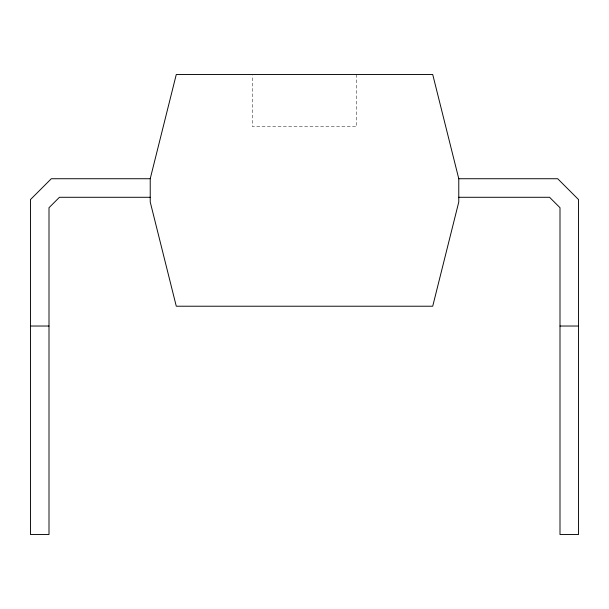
<?xml version="1.0" encoding="UTF-8"?>
<svg xmlns="http://www.w3.org/2000/svg" width="609" height="609" viewBox="0 0 609 609"><rect width="100%" height="100%" fill="white"/><g stroke="black" fill="none" stroke-linecap="round" stroke-linejoin="round"><path stroke-width="0.46" stroke-dasharray="3.04 2.28" d="M356.623 74.488L356.623 126.611L252.377 126.611L252.377 75.44"/><path stroke-width="0.91" d="M150.225 178.734L176.283 74.488L432.717 74.488L458.775 178.734L458.775 201.982L432.717 306.22L176.283 306.22L150.225 201.982L150.225 178.734L51.301 178.734L30.45 199.585L30.45 534.512L49.002 534.512L49.002 207.715L59.431 197.286L150.225 197.286M458.775 178.734L557.699 178.734L578.55 199.585L578.55 534.512L559.998 534.512L559.998 207.715L549.569 197.286L458.775 197.286M30.45 326.028L49.002 326.028M559.998 326.028L578.55 326.028"/></g></svg>
